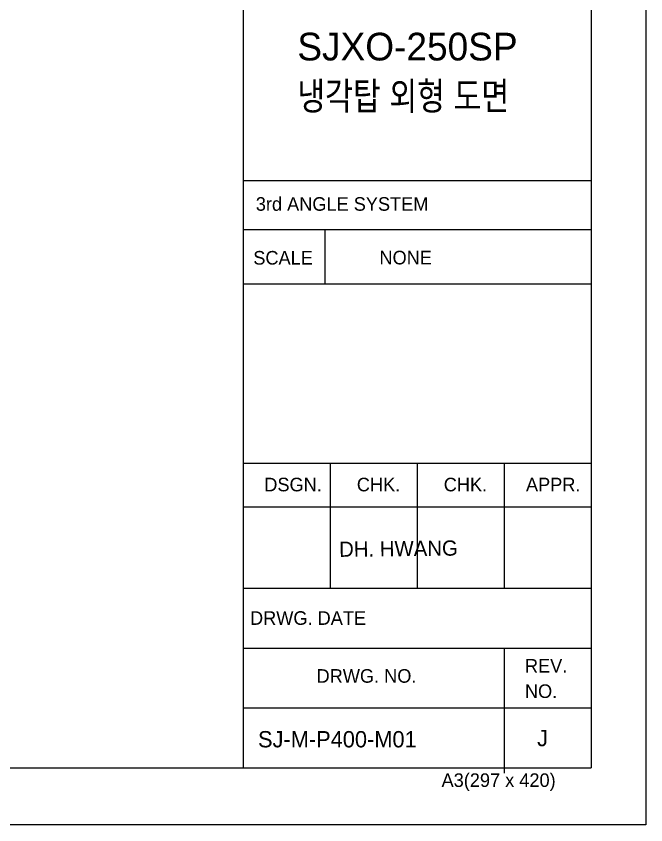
# Model space of a CAD drawing. Header units: millimetres. Extents: x 3659 to 28539, y 2640 to 20234.
# Drawn here: x 21674 to 28539, y 2640 to 11451 of the extents above; entities that cross this region are included whole.
import ezdxf

# ---------------------------------------------------------------- set-up
doc = ezdxf.new("R2010")
doc.units = ezdxf.units.MM
for name, color, linetype in [('4', 6, 'Continuous'), ('63', 3, 'Continuous'), ('SUB', 6, 'Continuous')]:
    doc.layers.add(name, color=color, linetype=linetype)
doc.styles.get("Standard").update_dxf_attribs({"font": 'arial.ttf'})
doc.styles.add('가는으뜸체', font='')
doc.styles.get('가는으뜸체').set_extended_font_data('SeUtum')

msp = doc.modelspace()

# ---------------------------------------------------------------- linework, layer by layer
at = {"layer": '63'}
for p, q in [((27941.92, 19671.7), (27941.92, 3262.3)), ((24150.58, 13718.11), (24150.58, 3262.3)), ((24150.58, 9660.19), (27941.92, 9660.19)), ((24150.58, 9127.03), (27941.92, 9127.03)), ((25039.17, 9127.03), (25039.17, 8534.63)), ((24150.58, 8534.63), (27941.92, 8534.63)), ((24150.58, 6579.72), (27941.92, 6579.72)), ((25098.41, 6579.72), (25098.41, 5217.21)), ((26046.25, 6579.72), (26046.25, 5217.21)), ((26994.08, 6579.72), (26994.08, 5217.21)), ((24150.58, 6105.8), (27941.92, 6105.8)), ((24150.58, 5217.21), (27941.92, 5217.21)), ((24150.58, 4565.57), (27941.92, 4565.57)), ((26994.08, 4565.57), (26994.08, 3203.06)), ((24150.58, 3913.93), (27941.92, 3913.93)), ((4246.03, 3262.3), (27941.92, 3262.3))]:
    msp.add_line(p, q, dxfattribs=at)
at = {"layer": 'SUB'}
msp.add_lwpolyline([(3658.59, 20234.41), (28539.27, 20234.41), (28539.27, 2640.21), (3658.59, 2640.21)], close=True, dxfattribs=at)

# ---------------------------------------------------------------- texts
at = {"style": '가는으뜸체'}
for s, height, p in [('SJXO-250SP', 302.002, (24739.41, 10968.16)), ('SJ-M-P400-M01', 177.7192, (24310.8, 3484)), ('J', 177.72, (27353.87, 3496.64))]:
    msp.add_text(s, height=height, dxfattribs=at).set_placement(p)
at = {"width": 0.8}
msp.add_text('냉각탑 외형 도면', height=302.002, dxfattribs=at).set_placement((24739.41, 10429.87))
at = {"layer": '4', "style": '가는으뜸체'}
msp.add_text('NONE', height=148.099, dxfattribs=at).set_placement((25634.78, 8746.2))
msp.add_text('DH. HWANG', height=165.871, rotation=0.625168, dxfattribs=at).set_placement((25195.9, 5559.49))
at = {"layer": '63', "style": '가는으뜸체'}
for s, height, p in [('3rd ANGLE SYSTEM', 148.0993, (24286.67, 9330.47)), ('SCALE', 148.099, (24259.33, 8744.16)), ('DSGN.', 148.099, (24379.31, 6273.6)), ('CHK.', 148.099, (25388.06, 6273.6)), ('CHK.', 148.099, (26335.9, 6273.6)), ('APPR.', 148.099, (27232.1, 6273.6)), ('DRWG. DATE', 148.099, (24223.53, 4818.99)), ('REV.', 148.099, (27220.91, 4298.96)), ('DRWG. NO.', 148.099, (24949.07, 4188.29)), ('NO.', 148.099, (27220.91, 4022.28)), ('A3(297 x 420)', 148.0993, (26311.98, 3052.8))]:
    msp.add_text(s, height=height, dxfattribs=at).set_placement(p)

doc.saveas('drawing.dxf')
